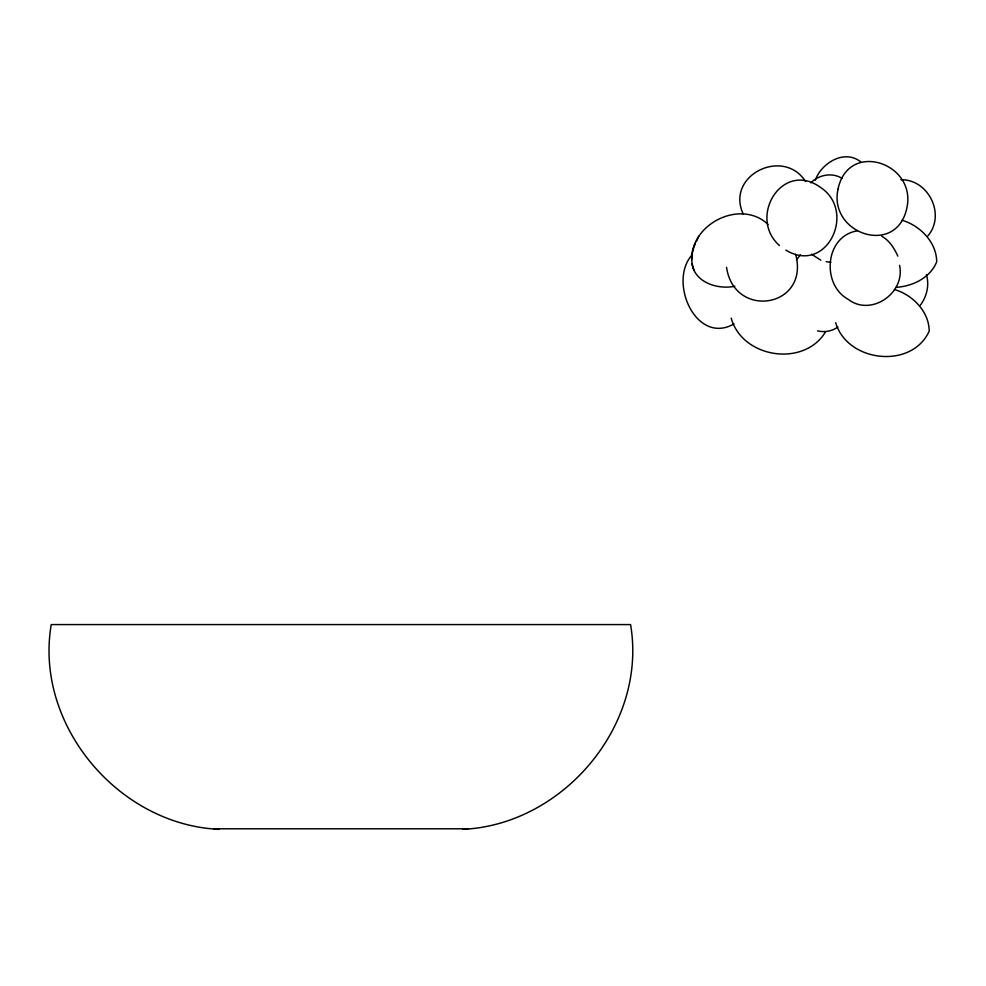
<?xml version="1.0" encoding="UTF-8"?>
<svg xmlns="http://www.w3.org/2000/svg" width="986" height="986" viewBox="0 0 986 986"><rect width="100%" height="100%" fill="white"/><g stroke="black" fill="none" stroke-linecap="round" stroke-linejoin="round"><path stroke-width="1.48" d="M693.17 267.785C690.533 260.094 691.913 251.257 695.204 244.01M691.642 259.564C691.186 223.132 741.275 198.839 768.082 224.463M815.311 180.191C821.424 163.023 844.336 148.886 860.667 161.803M696.35 241.558L698.729 236.332M825.208 332.405C803.233 367.581 742.199 357.844 731.181 318.133M927.888 235.9C946.018 214.652 928.356 179.095 900.884 179.748M920.369 305.204C926.766 296.589 929.576 285.102 926.409 274.687M692.48 254.425C667.584 280.973 695.82 345.766 734.003 323.913M796.454 259.971L800.336 254.869M810.788 182.866C818.762 174.695 832.209 172.156 842.056 178.392M837.915 326.995C832.122 331.234 824.444 332.578 817.505 330.84M857.179 230.884C824.9 236.098 821.116 284.584 848.219 299.35C871.279 317.073 905.715 292.743 899.54 265.296M734.829 286.248C718.227 289.761 695.081 282.871 692.036 263.866M896.101 287.333C912.494 286.396 930.377 277.756 936.7 261.82C936.626 242.236 920 225.486 901.968 220.223M467.931 828.795L213.654 828.795M219.052 829.337C118.53 824.801 34.153 724.895 51.235 624.582L630.572 624.582C647.654 724.895 563.265 824.801 462.742 829.337M830.865 262.375L826.132 261.709M894.45 289.527C912.494 294.777 929.12 311.539 929.194 331.111C911.853 369.602 847.368 362.404 835.672 322.73M820.796 260.168L811.552 254.203M785.817 250.087C826.786 275.045 856.92 211.546 820.611 187.463C782.44 159.781 747.45 217.142 779.445 245.551M881.681 236.172C889.458 240.461 894.228 248.275 897.852 256.113M805.574 181.572C783.685 146.791 725.018 175.274 743.284 214.209M693.343 268.328L693.861 270.164M795.64 254.289C809.937 307.496 734.287 320.006 726.546 267.342M838.038 189.115C828.191 233.953 896.767 257.026 906.886 207.812C916.733 162.973 848.157 139.901 838.038 189.115"/></g></svg>
